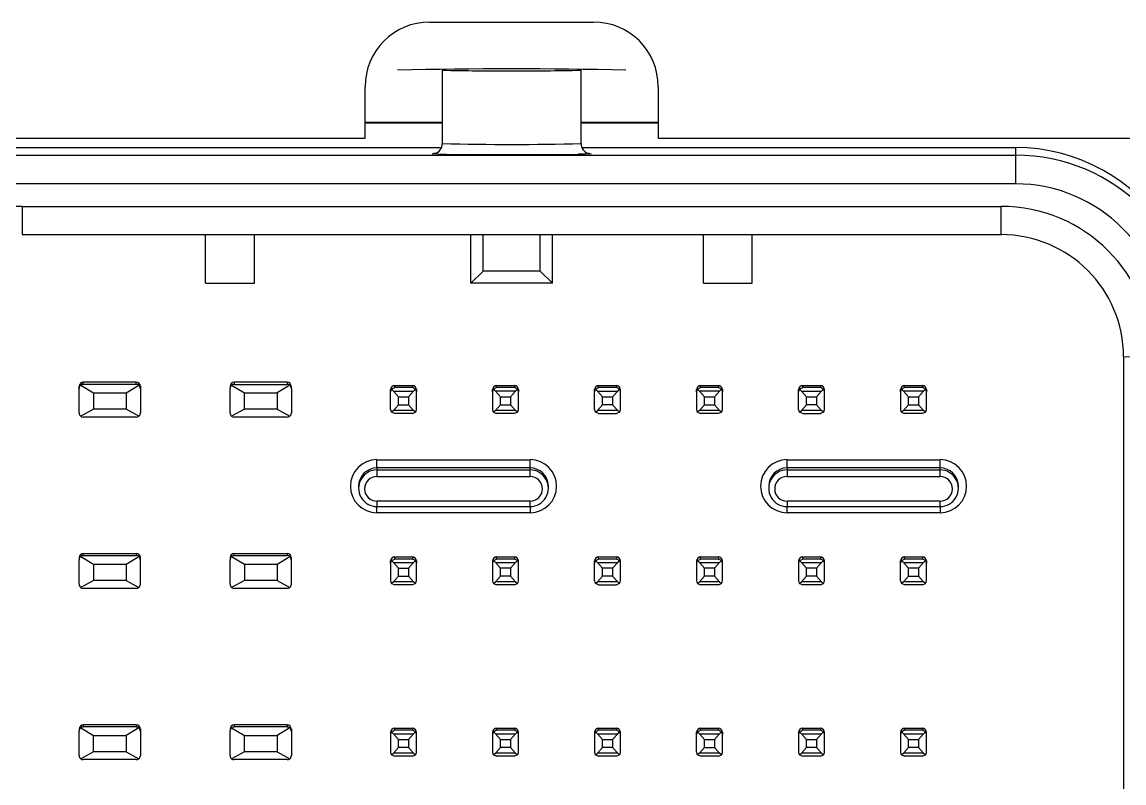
# Model space of a CAD drawing. Extents: x -3.1 to 16.8, y 0.7 to 10.7.
# Drawn here: x 10.704 to 11.767, y 9.112 to 9.847 of the extents above; entities that cross this region are included whole.
import ezdxf

# ---------------------------------------------------------------- set-up
doc = ezdxf.new("R2010")
doc.units = 0
doc.layers.get('0').update_dxf_attribs({"linetype": 'CONTINUOUS'})

msp = doc.modelspace()

# ---------------------------------------------------------------- linework, layer by layer
at = {"color": 7, "linetype": 'CONTINUOUS'}
for p, q in [((11.097, 9.8469), (11.255, 9.8469)), ((11.109, 9.8005), (11.109, 9.7296)), ((11.2429, 9.7296), (11.2429, 9.8005)), ((11.0345, 9.7347), (11.0345, 9.7844)), ((11.3175, 9.7844), (11.3175, 9.7347)), ((11.109, 9.75), (11.0345, 9.75)), ((11.0345, 9.7495), (11.109, 9.7495)), ((11.3175, 9.75), (11.2429, 9.75)), ((11.2429, 9.7495), (11.3175, 9.7495)), ((10.6897, 9.7347), (11.0345, 9.7347)), ((11.3175, 9.7347), (12.6683, 9.7347)), ((10.6897, 9.7259), (11.1082, 9.7259)), ((11.0992, 9.7197), (11.1041, 9.72)), ((11.1046, 9.7195), (11.0992, 9.7197)), ((11.2438, 9.7259), (11.6622, 9.7259)), ((11.2478, 9.72), (11.2527, 9.7197)), ((11.6622, 9.7259), (11.6622, 9.7184)), ((10.6897, 9.7184), (11.6622, 9.7184)), ((11.6622, 9.7184), (11.6622, 9.6906)), ((11.6622, 9.6906), (10.6897, 9.6906)), ((10.7035, 9.669), (11.6484, 9.669)), ((10.7035, 9.669), (10.7035, 9.6417)), ((11.6484, 9.6417), (11.6484, 9.669)), ((10.7035, 9.6417), (11.6484, 9.6417)), ((10.8807, 9.5947), (10.8807, 9.6417)), ((10.9279, 9.5947), (10.9279, 9.6417)), ((11.1366, 9.5948), (11.1366, 9.6417)), ((11.1484, 9.6065), (11.1484, 9.6417)), ((11.2035, 9.6065), (11.2035, 9.6417)), ((11.2153, 9.5948), (11.2153, 9.6417)), ((11.361, 9.5947), (11.361, 9.6417)), ((11.4082, 9.5947), (11.4082, 9.6417)), ((11.1484, 9.6065), (11.1366, 9.5948)), ((11.2035, 9.6065), (11.1484, 9.6065)), ((11.2153, 9.5948), (11.2035, 9.6065)), ((10.8807, 9.5947), (10.9279, 9.5947)), ((11.2153, 9.5948), (11.1366, 9.5948)), ((11.361, 9.5947), (11.4082, 9.5947)), ((11.7941, 9.5233), (11.7665, 9.5236)), ((11.7665, 9.5236), (11.7665, 8.933)), ((10.7601, 9.4963), (10.7724, 9.4891)), ((10.7626, 9.4972), (10.7626, 9.4992)), ((10.8138, 9.4992), (10.7626, 9.4992)), ((10.8138, 9.4972), (10.7626, 9.4972)), ((10.8039, 9.4891), (10.8162, 9.4963)), ((10.8138, 9.4972), (10.8138, 9.4992)), ((10.9058, 9.4963), (10.9181, 9.4891)), ((10.9082, 9.4992), (10.9082, 9.4972)), ((10.9594, 9.4992), (10.9082, 9.4992)), ((10.9082, 9.4972), (10.9594, 9.4972)), ((10.9619, 9.4963), (10.9496, 9.4891)), ((10.9594, 9.4992), (10.9594, 9.4972)), ((11.0631, 9.494), (11.0631, 9.496)), ((11.0631, 9.496), (11.0802, 9.496)), ((11.0802, 9.496), (11.0802, 9.494)), ((11.1615, 9.494), (11.1615, 9.496)), ((11.1615, 9.496), (11.1786, 9.496)), ((11.1786, 9.496), (11.1786, 9.494)), ((11.2599, 9.494), (11.2599, 9.496)), ((11.2599, 9.496), (11.277, 9.496)), ((11.277, 9.496), (11.277, 9.494)), ((11.3583, 9.494), (11.3583, 9.496)), ((11.3583, 9.496), (11.3755, 9.496)), ((11.3755, 9.496), (11.3755, 9.494)), ((11.4568, 9.494), (11.4568, 9.496)), ((11.4568, 9.496), (11.4739, 9.496)), ((11.4739, 9.496), (11.4739, 9.494)), ((11.5552, 9.494), (11.5552, 9.496)), ((11.5552, 9.496), (11.5723, 9.496)), ((11.5723, 9.496), (11.5723, 9.494)), ((10.7586, 9.4932), (10.7586, 9.4953)), ((10.7586, 9.4696), (10.7586, 9.4932)), ((10.7724, 9.4891), (10.8039, 9.4891)), ((10.7724, 9.4891), (10.7724, 9.4733)), ((10.8039, 9.4891), (10.8039, 9.4733)), ((10.8177, 9.4953), (10.8177, 9.4932)), ((10.8177, 9.4932), (10.8177, 9.4696)), ((10.9043, 9.4953), (10.9043, 9.4932)), ((10.9043, 9.4696), (10.9043, 9.4932)), ((10.9181, 9.4891), (10.9496, 9.4891)), ((10.9181, 9.4733), (10.9181, 9.4891)), ((10.9496, 9.4891), (10.9496, 9.4733)), ((10.9634, 9.4932), (10.9634, 9.4953)), ((10.9634, 9.4932), (10.9634, 9.4696)), ((11.0591, 9.49), (11.0591, 9.4921)), ((11.0591, 9.4728), (11.0591, 9.49)), ((11.0601, 9.4925), (11.0631, 9.494)), ((11.0619, 9.4907), (11.0601, 9.4925)), ((11.0667, 9.4851), (11.0619, 9.4907)), ((11.0619, 9.4907), (11.0814, 9.4907)), ((11.0802, 9.494), (11.0631, 9.494)), ((11.0667, 9.4773), (11.0667, 9.4851)), ((11.0667, 9.4851), (11.0766, 9.4851)), ((11.0814, 9.4907), (11.0766, 9.4851)), ((11.0766, 9.4851), (11.0766, 9.4773)), ((11.0832, 9.4925), (11.0802, 9.494)), ((11.0832, 9.4925), (11.0814, 9.4907)), ((11.0841, 9.4921), (11.0841, 9.49)), ((11.0841, 9.4728), (11.0841, 9.49)), ((11.1576, 9.49), (11.1576, 9.4921)), ((11.1576, 9.49), (11.1576, 9.4728)), ((11.1585, 9.4925), (11.1615, 9.494)), ((11.1603, 9.4907), (11.1585, 9.4925)), ((11.1651, 9.4851), (11.1603, 9.4907)), ((11.1798, 9.4907), (11.1603, 9.4907)), ((11.1786, 9.494), (11.1615, 9.494)), ((11.1651, 9.4773), (11.1651, 9.4851)), ((11.1651, 9.4851), (11.175, 9.4851)), ((11.1798, 9.4907), (11.175, 9.4851)), ((11.175, 9.4851), (11.175, 9.4773)), ((11.1816, 9.4925), (11.1786, 9.494)), ((11.1816, 9.4925), (11.1798, 9.4907)), ((11.1826, 9.4921), (11.1826, 9.49)), ((11.1826, 9.4728), (11.1826, 9.49)), ((11.256, 9.49), (11.256, 9.4921)), ((11.256, 9.4728), (11.256, 9.49)), ((11.2569, 9.4925), (11.2599, 9.494)), ((11.2587, 9.4907), (11.2569, 9.4925)), ((11.2636, 9.4851), (11.2587, 9.4907)), ((11.2587, 9.4907), (11.2783, 9.4907)), ((11.277, 9.494), (11.2599, 9.494)), ((11.2636, 9.4773), (11.2636, 9.4851)), ((11.2636, 9.4851), (11.2734, 9.4851)), ((11.2734, 9.4851), (11.2783, 9.4907)), ((11.2734, 9.4851), (11.2734, 9.4773)), ((11.2801, 9.4925), (11.277, 9.494)), ((11.2783, 9.4907), (11.2801, 9.4925)), ((11.281, 9.49), (11.281, 9.4921)), ((11.281, 9.4728), (11.281, 9.49)), ((11.3544, 9.49), (11.3544, 9.4921)), ((11.3544, 9.49), (11.3544, 9.4728)), ((11.3553, 9.4925), (11.3583, 9.494)), ((11.3571, 9.4907), (11.3553, 9.4925)), ((11.362, 9.4851), (11.3571, 9.4907)), ((11.3767, 9.4907), (11.3571, 9.4907)), ((11.3755, 9.494), (11.3583, 9.494)), ((11.362, 9.4773), (11.362, 9.4851)), ((11.362, 9.4851), (11.3718, 9.4851)), ((11.3767, 9.4907), (11.3718, 9.4851)), ((11.3718, 9.4851), (11.3718, 9.4773)), ((11.3785, 9.4925), (11.3755, 9.494)), ((11.3785, 9.4925), (11.3767, 9.4907)), ((11.3794, 9.4921), (11.3794, 9.49)), ((11.3794, 9.4728), (11.3794, 9.49)), ((11.4528, 9.49), (11.4528, 9.4921)), ((11.4528, 9.4728), (11.4528, 9.49)), ((11.4538, 9.4925), (11.4568, 9.494)), ((11.4556, 9.4907), (11.4538, 9.4925)), ((11.4604, 9.4851), (11.4556, 9.4907)), ((11.4556, 9.4907), (11.4751, 9.4907)), ((11.4739, 9.494), (11.4568, 9.494)), ((11.4604, 9.4773), (11.4604, 9.4851)), ((11.4604, 9.4851), (11.4703, 9.4851)), ((11.4703, 9.4851), (11.4751, 9.4907)), ((11.4703, 9.4851), (11.4703, 9.4773)), ((11.4769, 9.4925), (11.4739, 9.494)), ((11.4751, 9.4907), (11.4769, 9.4925)), ((11.4778, 9.49), (11.4778, 9.4921)), ((11.4778, 9.4728), (11.4778, 9.49)), ((11.5513, 9.49), (11.5513, 9.4921)), ((11.5513, 9.49), (11.5513, 9.4728)), ((11.5522, 9.4925), (11.5552, 9.494)), ((11.554, 9.4907), (11.5522, 9.4925)), ((11.5588, 9.4851), (11.554, 9.4907)), ((11.5735, 9.4907), (11.554, 9.4907)), ((11.5723, 9.494), (11.5552, 9.494)), ((11.5588, 9.4773), (11.5588, 9.4851)), ((11.5588, 9.4851), (11.5687, 9.4851)), ((11.5735, 9.4907), (11.5687, 9.4851)), ((11.5687, 9.4851), (11.5687, 9.4773)), ((11.5753, 9.4925), (11.5723, 9.494)), ((11.5753, 9.4925), (11.5735, 9.4907)), ((11.5763, 9.4921), (11.5763, 9.49)), ((11.5763, 9.4728), (11.5763, 9.49)), ((11.0619, 9.4719), (11.0667, 9.4773)), ((11.0667, 9.4773), (11.0766, 9.4773)), ((11.0766, 9.4773), (11.0814, 9.4719)), ((11.1603, 9.4719), (11.1651, 9.4773)), ((11.1651, 9.4773), (11.175, 9.4773)), ((11.175, 9.4773), (11.1798, 9.4719)), ((11.2587, 9.4719), (11.2636, 9.4773)), ((11.2734, 9.4773), (11.2636, 9.4773)), ((11.2734, 9.4773), (11.2783, 9.4719)), ((11.3571, 9.4719), (11.362, 9.4773)), ((11.362, 9.4773), (11.3718, 9.4773)), ((11.3718, 9.4773), (11.3767, 9.4719)), ((11.4556, 9.4719), (11.4604, 9.4773)), ((11.4703, 9.4773), (11.4604, 9.4773)), ((11.4703, 9.4773), (11.4751, 9.4719)), ((11.554, 9.4719), (11.5588, 9.4773)), ((11.5588, 9.4773), (11.5687, 9.4773)), ((11.5687, 9.4773), (11.5735, 9.4719)), ((10.7724, 9.4733), (10.7601, 9.4665)), ((10.7626, 9.4657), (10.8138, 9.4657)), ((10.8039, 9.4733), (10.7724, 9.4733)), ((10.8162, 9.4665), (10.8039, 9.4733)), ((10.9181, 9.4733), (10.9058, 9.4665)), ((10.9082, 9.4657), (10.9594, 9.4657)), ((10.9496, 9.4733), (10.9181, 9.4733)), ((10.9496, 9.4733), (10.9619, 9.4665)), ((11.0619, 9.4719), (11.0601, 9.4703)), ((11.0631, 9.469), (11.0601, 9.4703)), ((11.0814, 9.4719), (11.0619, 9.4719)), ((11.0802, 9.469), (11.0631, 9.469)), ((11.0802, 9.469), (11.0832, 9.4703)), ((11.0832, 9.4703), (11.0814, 9.4719)), ((11.1603, 9.4719), (11.1585, 9.4703)), ((11.1585, 9.4703), (11.1615, 9.469)), ((11.1798, 9.4719), (11.1603, 9.4719)), ((11.1786, 9.469), (11.1615, 9.469)), ((11.1816, 9.4703), (11.1786, 9.469)), ((11.1816, 9.4703), (11.1798, 9.4719)), ((11.2569, 9.4703), (11.2587, 9.4719)), ((11.2599, 9.469), (11.2569, 9.4703)), ((11.2783, 9.4719), (11.2587, 9.4719)), ((11.2599, 9.469), (11.277, 9.469)), ((11.2801, 9.4703), (11.277, 9.469)), ((11.2801, 9.4703), (11.2783, 9.4719)), ((11.3571, 9.4719), (11.3553, 9.4703)), ((11.3553, 9.4703), (11.3583, 9.469)), ((11.3767, 9.4719), (11.3571, 9.4719)), ((11.3755, 9.469), (11.3583, 9.469)), ((11.3785, 9.4703), (11.3755, 9.469)), ((11.3785, 9.4703), (11.3767, 9.4719)), ((11.4538, 9.4703), (11.4556, 9.4719)), ((11.4568, 9.469), (11.4538, 9.4703)), ((11.4751, 9.4719), (11.4556, 9.4719)), ((11.4568, 9.469), (11.4739, 9.469)), ((11.4769, 9.4703), (11.4739, 9.469)), ((11.4769, 9.4703), (11.4751, 9.4719)), ((11.554, 9.4719), (11.5522, 9.4703)), ((11.5522, 9.4703), (11.5552, 9.469)), ((11.5735, 9.4719), (11.554, 9.4719)), ((11.5723, 9.469), (11.5552, 9.469)), ((11.5753, 9.4703), (11.5723, 9.469)), ((11.5753, 9.4703), (11.5735, 9.4719)), ((11.046, 9.4165), (11.046, 9.4244)), ((11.046, 9.4244), (11.1937, 9.4244)), ((11.1937, 9.4165), (11.1937, 9.4244)), ((11.4417, 9.4165), (11.4417, 9.4244)), ((11.4417, 9.4244), (11.5894, 9.4244)), ((11.5894, 9.4165), (11.5894, 9.4244)), ((11.046, 9.4165), (11.046, 9.4146)), ((11.1937, 9.4165), (11.046, 9.4165)), ((11.046, 9.4146), (11.046, 9.4081)), ((11.046, 9.4146), (11.1937, 9.4146)), ((11.1937, 9.4146), (11.1937, 9.4165)), ((11.1937, 9.4081), (11.1937, 9.4146)), ((11.4417, 9.4165), (11.4417, 9.4146)), ((11.5894, 9.4165), (11.4417, 9.4165)), ((11.4417, 9.4146), (11.4417, 9.4081)), ((11.4417, 9.4146), (11.5894, 9.4146)), ((11.5894, 9.4146), (11.5894, 9.4165)), ((11.5894, 9.4081), (11.5894, 9.4146)), ((11.046, 9.4081), (11.1937, 9.4081)), ((11.4417, 9.4081), (11.5894, 9.4081)), ((11.0283, 9.3988), (11.0283, 9.3969)), ((11.2114, 9.3988), (11.2114, 9.3994)), ((11.2114, 9.3969), (11.2114, 9.3988)), ((11.424, 9.3988), (11.424, 9.3969)), ((11.6071, 9.3988), (11.6071, 9.3994)), ((11.6071, 9.3969), (11.6071, 9.3988)), ((11.046, 9.3844), (11.046, 9.3791)), ((11.1937, 9.3844), (11.046, 9.3844)), ((11.1937, 9.3791), (11.046, 9.3791)), ((11.046, 9.3733), (11.046, 9.3791)), ((11.1937, 9.3791), (11.1937, 9.3844)), ((11.1937, 9.3791), (11.1937, 9.3733)), ((11.4417, 9.3844), (11.4417, 9.3791)), ((11.5894, 9.3844), (11.4417, 9.3844)), ((11.5894, 9.3791), (11.4417, 9.3791)), ((11.4417, 9.3733), (11.4417, 9.3791)), ((11.5894, 9.3791), (11.5894, 9.3844)), ((11.5894, 9.3791), (11.5894, 9.3733)), ((11.1937, 9.3733), (11.046, 9.3733)), ((11.5894, 9.3733), (11.4417, 9.3733)), ((10.7586, 9.33), (10.7586, 9.3279)), ((10.7586, 9.3043), (10.7586, 9.3279)), ((10.7601, 9.331), (10.7724, 9.3237)), ((10.7626, 9.3318), (10.7626, 9.3339)), ((10.7626, 9.3339), (10.8138, 9.3339)), ((10.8138, 9.3318), (10.7626, 9.3318)), ((10.8039, 9.3237), (10.8162, 9.331)), ((10.8138, 9.3339), (10.8138, 9.3318)), ((10.8177, 9.3279), (10.8177, 9.33)), ((10.8177, 9.3043), (10.8177, 9.3279)), ((10.9043, 9.33), (10.9043, 9.3279)), ((10.9043, 9.3043), (10.9043, 9.3279)), ((10.9058, 9.331), (10.9181, 9.3237)), ((10.9082, 9.3318), (10.9082, 9.3339)), ((10.9082, 9.3339), (10.9594, 9.3339)), ((10.9594, 9.3318), (10.9082, 9.3318)), ((10.9496, 9.3237), (10.9619, 9.331)), ((10.9594, 9.3339), (10.9594, 9.3318)), ((10.9634, 9.3279), (10.9634, 9.33)), ((10.9634, 9.3043), (10.9634, 9.3279)), ((11.0591, 9.3246), (11.0591, 9.3267)), ((11.0601, 9.3271), (11.0631, 9.3286)), ((11.0619, 9.3254), (11.0601, 9.3271)), ((11.0667, 9.3197), (11.0619, 9.3254)), ((11.0619, 9.3254), (11.0814, 9.3254)), ((11.0631, 9.3286), (11.0631, 9.3306)), ((11.0631, 9.3306), (11.0802, 9.3306)), ((11.0802, 9.3286), (11.0631, 9.3286)), ((11.0814, 9.3254), (11.0766, 9.3197)), ((11.0802, 9.3306), (11.0802, 9.3286)), ((11.0832, 9.3271), (11.0802, 9.3286)), ((11.0832, 9.3271), (11.0814, 9.3254)), ((11.0841, 9.3267), (11.0841, 9.3246)), ((11.1576, 9.3267), (11.1576, 9.3246)), ((11.1585, 9.3271), (11.1615, 9.3286)), ((11.1585, 9.3271), (11.1603, 9.3254)), ((11.1651, 9.3197), (11.1603, 9.3254)), ((11.1603, 9.3254), (11.1798, 9.3254)), ((11.1615, 9.3286), (11.1615, 9.3306)), ((11.1615, 9.3306), (11.1786, 9.3306)), ((11.1786, 9.3286), (11.1615, 9.3286)), ((11.1798, 9.3254), (11.175, 9.3197)), ((11.1786, 9.3306), (11.1786, 9.3286)), ((11.1816, 9.3271), (11.1786, 9.3286)), ((11.1798, 9.3254), (11.1816, 9.3271)), ((11.1826, 9.3246), (11.1826, 9.3267)), ((11.256, 9.3246), (11.256, 9.3267)), ((11.2569, 9.3271), (11.2599, 9.3286)), ((11.2587, 9.3254), (11.2569, 9.3271)), ((11.2636, 9.3197), (11.2587, 9.3254)), ((11.2587, 9.3254), (11.2783, 9.3254)), ((11.2599, 9.3286), (11.2599, 9.3306)), ((11.2599, 9.3306), (11.277, 9.3306)), ((11.277, 9.3286), (11.2599, 9.3286)), ((11.2783, 9.3254), (11.2734, 9.3197)), ((11.277, 9.3306), (11.277, 9.3286)), ((11.2801, 9.3271), (11.277, 9.3286)), ((11.2783, 9.3254), (11.2801, 9.3271)), ((11.281, 9.3246), (11.281, 9.3267)), ((11.3544, 9.3267), (11.3544, 9.3246)), ((11.3553, 9.3271), (11.3583, 9.3286)), ((11.3553, 9.3271), (11.3571, 9.3254)), ((11.362, 9.3197), (11.3571, 9.3254)), ((11.3571, 9.3254), (11.3767, 9.3254)), ((11.3583, 9.3286), (11.3583, 9.3306)), ((11.3583, 9.3306), (11.3755, 9.3306)), ((11.3755, 9.3286), (11.3583, 9.3286)), ((11.3767, 9.3254), (11.3718, 9.3197)), ((11.3755, 9.3306), (11.3755, 9.3286)), ((11.3785, 9.3271), (11.3755, 9.3286)), ((11.3767, 9.3254), (11.3785, 9.3271)), ((11.3794, 9.3246), (11.3794, 9.3267)), ((11.4528, 9.3267), (11.4528, 9.3246)), ((11.4538, 9.3271), (11.4568, 9.3286)), ((11.4538, 9.3271), (11.4556, 9.3254)), ((11.4604, 9.3197), (11.4556, 9.3254)), ((11.4556, 9.3254), (11.4751, 9.3254)), ((11.4568, 9.3286), (11.4568, 9.3306)), ((11.4568, 9.3306), (11.4739, 9.3306)), ((11.4739, 9.3286), (11.4568, 9.3286)), ((11.4751, 9.3254), (11.4703, 9.3197)), ((11.4739, 9.3306), (11.4739, 9.3286)), ((11.4769, 9.3271), (11.4739, 9.3286)), ((11.4751, 9.3254), (11.4769, 9.3271)), ((11.4778, 9.3246), (11.4778, 9.3267)), ((11.5513, 9.3246), (11.5513, 9.3267)), ((11.5522, 9.3271), (11.5552, 9.3286)), ((11.554, 9.3254), (11.5522, 9.3271)), ((11.5588, 9.3197), (11.554, 9.3254)), ((11.554, 9.3254), (11.5735, 9.3254)), ((11.5552, 9.3286), (11.5552, 9.3306)), ((11.5552, 9.3306), (11.5723, 9.3306)), ((11.5723, 9.3286), (11.5552, 9.3286)), ((11.5735, 9.3254), (11.5687, 9.3197)), ((11.5723, 9.3306), (11.5723, 9.3286)), ((11.5753, 9.3271), (11.5723, 9.3286)), ((11.5753, 9.3271), (11.5735, 9.3254)), ((11.5763, 9.3267), (11.5763, 9.3246)), ((10.7724, 9.3237), (10.8039, 9.3237)), ((10.7724, 9.3237), (10.7724, 9.308)), ((10.8039, 9.3237), (10.8039, 9.308)), ((10.9181, 9.3237), (10.9496, 9.3237)), ((10.9181, 9.3237), (10.9181, 9.308)), ((10.9496, 9.3237), (10.9496, 9.308)), ((11.0591, 9.3246), (11.0591, 9.3075)), ((11.0667, 9.3119), (11.0667, 9.3197)), ((11.0667, 9.3197), (11.0766, 9.3197)), ((11.0766, 9.3197), (11.0766, 9.3119)), ((11.0841, 9.3075), (11.0841, 9.3246)), ((11.1576, 9.3246), (11.1576, 9.3075)), ((11.1651, 9.3119), (11.1651, 9.3197)), ((11.175, 9.3197), (11.1651, 9.3197)), ((11.175, 9.3197), (11.175, 9.3119)), ((11.1826, 9.3075), (11.1826, 9.3246)), ((11.256, 9.3075), (11.256, 9.3246)), ((11.2636, 9.3119), (11.2636, 9.3197)), ((11.2734, 9.3197), (11.2636, 9.3197)), ((11.2734, 9.3197), (11.2734, 9.3119)), ((11.281, 9.3075), (11.281, 9.3246)), ((11.3544, 9.3246), (11.3544, 9.3075)), ((11.362, 9.3119), (11.362, 9.3197)), ((11.3718, 9.3197), (11.362, 9.3197)), ((11.3718, 9.3197), (11.3718, 9.3119)), ((11.3794, 9.3075), (11.3794, 9.3246)), ((11.4528, 9.3246), (11.4528, 9.3075)), ((11.4604, 9.3119), (11.4604, 9.3197)), ((11.4703, 9.3197), (11.4604, 9.3197)), ((11.4703, 9.3197), (11.4703, 9.3119)), ((11.4778, 9.3075), (11.4778, 9.3246)), ((11.5513, 9.3075), (11.5513, 9.3246)), ((11.5588, 9.3119), (11.5588, 9.3197)), ((11.5687, 9.3197), (11.5588, 9.3197)), ((11.5687, 9.3197), (11.5687, 9.3119)), ((11.5763, 9.3075), (11.5763, 9.3246)), ((10.7724, 9.308), (10.7601, 9.3012)), ((10.8039, 9.308), (10.7724, 9.308)), ((10.8039, 9.308), (10.8162, 9.3012)), ((10.9181, 9.308), (10.9058, 9.3012)), ((10.9496, 9.308), (10.9181, 9.308)), ((10.9496, 9.308), (10.9619, 9.3012)), ((11.0619, 9.3066), (11.0601, 9.3049)), ((11.0601, 9.3049), (11.0631, 9.3036)), ((11.0619, 9.3066), (11.0667, 9.3119)), ((11.0814, 9.3066), (11.0619, 9.3066)), ((11.0667, 9.3119), (11.0766, 9.3119)), ((11.0766, 9.3119), (11.0814, 9.3066)), ((11.0832, 9.3049), (11.0802, 9.3036)), ((11.0832, 9.3049), (11.0814, 9.3066)), ((11.1585, 9.3049), (11.1603, 9.3066)), ((11.1585, 9.3049), (11.1615, 9.3036)), ((11.1603, 9.3066), (11.1651, 9.3119)), ((11.1798, 9.3066), (11.1603, 9.3066)), ((11.175, 9.3119), (11.1651, 9.3119)), ((11.175, 9.3119), (11.1798, 9.3066)), ((11.1786, 9.3036), (11.1816, 9.3049)), ((11.1798, 9.3066), (11.1816, 9.3049)), ((11.2569, 9.3049), (11.2587, 9.3066)), ((11.2599, 9.3036), (11.2569, 9.3049)), ((11.2587, 9.3066), (11.2636, 9.3119)), ((11.2783, 9.3066), (11.2587, 9.3066)), ((11.2734, 9.3119), (11.2636, 9.3119)), ((11.2734, 9.3119), (11.2783, 9.3066)), ((11.2801, 9.3049), (11.277, 9.3036)), ((11.2801, 9.3049), (11.2783, 9.3066)), ((11.3553, 9.3049), (11.3571, 9.3066)), ((11.3553, 9.3049), (11.3583, 9.3036)), ((11.3571, 9.3066), (11.362, 9.3119)), ((11.3767, 9.3066), (11.3571, 9.3066)), ((11.3718, 9.3119), (11.362, 9.3119)), ((11.3718, 9.3119), (11.3767, 9.3066)), ((11.3755, 9.3036), (11.3785, 9.3049)), ((11.3767, 9.3066), (11.3785, 9.3049)), ((11.4538, 9.3049), (11.4556, 9.3066)), ((11.4538, 9.3049), (11.4568, 9.3036)), ((11.4556, 9.3066), (11.4604, 9.3119)), ((11.4751, 9.3066), (11.4556, 9.3066)), ((11.4703, 9.3119), (11.4604, 9.3119)), ((11.4703, 9.3119), (11.4751, 9.3066)), ((11.4739, 9.3036), (11.4769, 9.3049)), ((11.4751, 9.3066), (11.4769, 9.3049)), ((11.554, 9.3066), (11.5522, 9.3049)), ((11.5552, 9.3036), (11.5522, 9.3049)), ((11.554, 9.3066), (11.5588, 9.3119)), ((11.5735, 9.3066), (11.554, 9.3066)), ((11.5588, 9.3119), (11.5687, 9.3119)), ((11.5687, 9.3119), (11.5735, 9.3066)), ((11.5723, 9.3036), (11.5753, 9.3049)), ((11.5753, 9.3049), (11.5735, 9.3066)), ((10.8138, 9.3003), (10.7626, 9.3003)), ((10.9594, 9.3003), (10.9082, 9.3003)), ((11.0802, 9.3036), (11.0631, 9.3036)), ((11.1786, 9.3036), (11.1615, 9.3036)), ((11.2599, 9.3036), (11.277, 9.3036)), ((11.3755, 9.3036), (11.3583, 9.3036)), ((11.4739, 9.3036), (11.4568, 9.3036)), ((11.5723, 9.3036), (11.5552, 9.3036)), ((10.7626, 9.1685), (10.7626, 9.1665)), ((10.8138, 9.1685), (10.7626, 9.1685)), ((10.8138, 9.1665), (10.7626, 9.1665)), ((10.8138, 9.1685), (10.8138, 9.1665)), ((10.9082, 9.1685), (10.9082, 9.1665)), ((10.9594, 9.1685), (10.9082, 9.1685)), ((10.9594, 9.1665), (10.9082, 9.1665)), ((10.9594, 9.1685), (10.9594, 9.1665)), ((10.7586, 9.1646), (10.7586, 9.1626)), ((10.7586, 9.1389), (10.7586, 9.1626)), ((10.7601, 9.1656), (10.7724, 9.1584)), ((10.7724, 9.1584), (10.8039, 9.1584)), ((10.7724, 9.1426), (10.7724, 9.1584)), ((10.8162, 9.1656), (10.8039, 9.1584)), ((10.8039, 9.1584), (10.8039, 9.1426)), ((10.8177, 9.1646), (10.8177, 9.1626)), ((10.8177, 9.1626), (10.8177, 9.1389)), ((10.9043, 9.1646), (10.9043, 9.1626)), ((10.9043, 9.1389), (10.9043, 9.1626)), ((10.9058, 9.1656), (10.9181, 9.1584)), ((10.9181, 9.1584), (10.9496, 9.1584)), ((10.9181, 9.1426), (10.9181, 9.1584)), ((10.9619, 9.1656), (10.9496, 9.1584)), ((10.9496, 9.1584), (10.9496, 9.1426)), ((10.9634, 9.1646), (10.9634, 9.1626)), ((10.9634, 9.1626), (10.9634, 9.1389)), ((11.0591, 9.1614), (11.0591, 9.1593)), ((11.0591, 9.1593), (11.0591, 9.1421)), ((11.0601, 9.1618), (11.0631, 9.1633)), ((11.0601, 9.1618), (11.0619, 9.16)), ((11.0667, 9.1544), (11.0619, 9.16)), ((11.0619, 9.16), (11.0814, 9.16)), ((11.0631, 9.1633), (11.0631, 9.1653)), ((11.0631, 9.1653), (11.0802, 9.1653)), ((11.0802, 9.1633), (11.0631, 9.1633)), ((11.0814, 9.16), (11.0766, 9.1544)), ((11.0802, 9.1653), (11.0802, 9.1633)), ((11.0832, 9.1618), (11.0802, 9.1633)), ((11.0814, 9.16), (11.0832, 9.1618)), ((11.0841, 9.1593), (11.0841, 9.1614)), ((11.0841, 9.1421), (11.0841, 9.1593)), ((11.1576, 9.1614), (11.1576, 9.1593)), ((11.1576, 9.1593), (11.1576, 9.1421)), ((11.1585, 9.1618), (11.1615, 9.1633)), ((11.1585, 9.1618), (11.1603, 9.16)), ((11.1651, 9.1544), (11.1603, 9.16)), ((11.1603, 9.16), (11.1798, 9.16)), ((11.1615, 9.1633), (11.1615, 9.1653)), ((11.1615, 9.1653), (11.1786, 9.1653)), ((11.1786, 9.1633), (11.1615, 9.1633)), ((11.1798, 9.16), (11.175, 9.1544)), ((11.1786, 9.1653), (11.1786, 9.1633)), ((11.1816, 9.1618), (11.1786, 9.1633)), ((11.1798, 9.16), (11.1816, 9.1618)), ((11.1826, 9.1593), (11.1826, 9.1614)), ((11.1826, 9.1421), (11.1826, 9.1593)), ((11.256, 9.1614), (11.256, 9.1593)), ((11.256, 9.1593), (11.256, 9.1421)), ((11.2569, 9.1618), (11.2599, 9.1633)), ((11.2569, 9.1618), (11.2587, 9.16)), ((11.2636, 9.1544), (11.2587, 9.16)), ((11.2587, 9.16), (11.2783, 9.16)), ((11.2599, 9.1633), (11.2599, 9.1653)), ((11.2599, 9.1653), (11.277, 9.1653)), ((11.277, 9.1633), (11.2599, 9.1633)), ((11.2783, 9.16), (11.2734, 9.1544)), ((11.277, 9.1653), (11.277, 9.1633)), ((11.2801, 9.1618), (11.277, 9.1633)), ((11.2783, 9.16), (11.2801, 9.1618)), ((11.281, 9.1593), (11.281, 9.1614)), ((11.281, 9.1421), (11.281, 9.1593)), ((11.3544, 9.1593), (11.3544, 9.1614)), ((11.3544, 9.1421), (11.3544, 9.1593)), ((11.3553, 9.1618), (11.3583, 9.1633)), ((11.3571, 9.16), (11.3553, 9.1618)), ((11.362, 9.1544), (11.3571, 9.16)), ((11.3571, 9.16), (11.3767, 9.16)), ((11.3583, 9.1633), (11.3583, 9.1653)), ((11.3583, 9.1653), (11.3755, 9.1653)), ((11.3755, 9.1633), (11.3583, 9.1633)), ((11.3767, 9.16), (11.3718, 9.1544)), ((11.3755, 9.1653), (11.3755, 9.1633)), ((11.3785, 9.1618), (11.3755, 9.1633)), ((11.3785, 9.1618), (11.3767, 9.16)), ((11.3794, 9.1614), (11.3794, 9.1593)), ((11.3794, 9.1421), (11.3794, 9.1593)), ((11.4528, 9.1614), (11.4528, 9.1593)), ((11.4528, 9.1593), (11.4528, 9.1421)), ((11.4538, 9.1618), (11.4568, 9.1633)), ((11.4538, 9.1618), (11.4556, 9.16)), ((11.4604, 9.1544), (11.4556, 9.16)), ((11.4556, 9.16), (11.4751, 9.16)), ((11.4568, 9.1633), (11.4568, 9.1653)), ((11.4568, 9.1653), (11.4739, 9.1653)), ((11.4739, 9.1633), (11.4568, 9.1633)), ((11.4751, 9.16), (11.4703, 9.1544)), ((11.4739, 9.1653), (11.4739, 9.1633)), ((11.4769, 9.1618), (11.4739, 9.1633)), ((11.4751, 9.16), (11.4769, 9.1618)), ((11.4778, 9.1593), (11.4778, 9.1614)), ((11.4778, 9.1421), (11.4778, 9.1593)), ((11.5513, 9.1614), (11.5513, 9.1593)), ((11.5513, 9.1593), (11.5513, 9.1421)), ((11.5522, 9.1618), (11.5552, 9.1633)), ((11.5522, 9.1618), (11.554, 9.16)), ((11.5588, 9.1544), (11.554, 9.16)), ((11.554, 9.16), (11.5735, 9.16)), ((11.5552, 9.1633), (11.5552, 9.1653)), ((11.5552, 9.1653), (11.5723, 9.1653)), ((11.5723, 9.1633), (11.5552, 9.1633)), ((11.5735, 9.16), (11.5687, 9.1544)), ((11.5723, 9.1653), (11.5723, 9.1633)), ((11.5753, 9.1618), (11.5723, 9.1633)), ((11.5735, 9.16), (11.5753, 9.1618)), ((11.5763, 9.1593), (11.5763, 9.1614)), ((11.5763, 9.1421), (11.5763, 9.1593)), ((11.0619, 9.1412), (11.0667, 9.1466)), ((11.0667, 9.1466), (11.0667, 9.1544)), ((11.0667, 9.1544), (11.0766, 9.1544)), ((11.0766, 9.1466), (11.0667, 9.1466)), ((11.0766, 9.1544), (11.0766, 9.1466)), ((11.0766, 9.1466), (11.0814, 9.1412)), ((11.1603, 9.1412), (11.1651, 9.1466)), ((11.1651, 9.1466), (11.1651, 9.1544)), ((11.1651, 9.1544), (11.175, 9.1544)), ((11.175, 9.1466), (11.1651, 9.1466)), ((11.175, 9.1544), (11.175, 9.1466)), ((11.175, 9.1466), (11.1798, 9.1412)), ((11.2587, 9.1412), (11.2636, 9.1466)), ((11.2636, 9.1466), (11.2636, 9.1544)), ((11.2636, 9.1544), (11.2734, 9.1544)), ((11.2734, 9.1466), (11.2636, 9.1466)), ((11.2734, 9.1544), (11.2734, 9.1466)), ((11.2734, 9.1466), (11.2783, 9.1412)), ((11.3571, 9.1412), (11.362, 9.1466)), ((11.362, 9.1466), (11.362, 9.1544)), ((11.362, 9.1544), (11.3718, 9.1544)), ((11.362, 9.1466), (11.3718, 9.1466)), ((11.3718, 9.1544), (11.3718, 9.1466)), ((11.3718, 9.1466), (11.3767, 9.1412)), ((11.4556, 9.1412), (11.4604, 9.1466)), ((11.4604, 9.1466), (11.4604, 9.1544)), ((11.4604, 9.1544), (11.4703, 9.1544)), ((11.4703, 9.1466), (11.4604, 9.1466)), ((11.4703, 9.1544), (11.4703, 9.1466)), ((11.4703, 9.1466), (11.4751, 9.1412)), ((11.554, 9.1412), (11.5588, 9.1466)), ((11.5588, 9.1466), (11.5588, 9.1544)), ((11.5588, 9.1544), (11.5687, 9.1544)), ((11.5687, 9.1466), (11.5588, 9.1466)), ((11.5687, 9.1544), (11.5687, 9.1466)), ((11.5687, 9.1466), (11.5735, 9.1412)), ((10.7724, 9.1426), (10.7601, 9.1358)), ((10.8138, 9.135), (10.7626, 9.135)), ((10.8039, 9.1426), (10.7724, 9.1426)), ((10.8039, 9.1426), (10.8162, 9.1358)), ((10.9181, 9.1426), (10.9058, 9.1358)), ((10.9594, 9.135), (10.9082, 9.135)), ((10.9496, 9.1426), (10.9181, 9.1426)), ((10.9496, 9.1426), (10.9619, 9.1358)), ((11.0601, 9.1396), (11.0619, 9.1412)), ((11.0601, 9.1396), (11.0631, 9.1383)), ((11.0814, 9.1412), (11.0619, 9.1412)), ((11.0802, 9.1383), (11.0631, 9.1383)), ((11.0802, 9.1383), (11.0832, 9.1396)), ((11.0814, 9.1412), (11.0832, 9.1396)), ((11.1585, 9.1396), (11.1603, 9.1412)), ((11.1585, 9.1396), (11.1615, 9.1383)), ((11.1798, 9.1412), (11.1603, 9.1412)), ((11.1786, 9.1383), (11.1615, 9.1383)), ((11.1816, 9.1396), (11.1786, 9.1383)), ((11.1798, 9.1412), (11.1816, 9.1396)), ((11.2569, 9.1396), (11.2587, 9.1412)), ((11.2569, 9.1396), (11.2599, 9.1383)), ((11.2783, 9.1412), (11.2587, 9.1412)), ((11.277, 9.1383), (11.2599, 9.1383)), ((11.2801, 9.1396), (11.277, 9.1383)), ((11.2783, 9.1412), (11.2801, 9.1396)), ((11.3571, 9.1412), (11.3553, 9.1396)), ((11.3583, 9.1383), (11.3553, 9.1396)), ((11.3767, 9.1412), (11.3571, 9.1412)), ((11.3755, 9.1383), (11.3583, 9.1383)), ((11.3755, 9.1383), (11.3785, 9.1396)), ((11.3785, 9.1396), (11.3767, 9.1412)), ((11.4538, 9.1396), (11.4556, 9.1412)), ((11.4538, 9.1396), (11.4568, 9.1383)), ((11.4751, 9.1412), (11.4556, 9.1412)), ((11.4739, 9.1383), (11.4568, 9.1383)), ((11.4739, 9.1383), (11.4769, 9.1396)), ((11.4751, 9.1412), (11.4769, 9.1396)), ((11.5522, 9.1396), (11.554, 9.1412)), ((11.5522, 9.1396), (11.5552, 9.1383)), ((11.5735, 9.1412), (11.554, 9.1412)), ((11.5723, 9.1383), (11.5552, 9.1383)), ((11.5723, 9.1383), (11.5753, 9.1396)), ((11.5735, 9.1412), (11.5753, 9.1396))]:
    msp.add_line(p, q, dxfattribs=at)
for points in [[(11.1018, 9.7201), (11.1013, 9.72), (11.1007, 9.7199), (11.1009, 9.7199), (11.103, 9.7199), (11.1041, 9.72)], [(11.2527, 9.7197), (11.2473, 9.7195), (11.2403, 9.7194)], [(11.2478, 9.72), (11.2488, 9.7199), (11.2509, 9.7199), (11.2515, 9.7198), (11.2509, 9.7199), (11.2502, 9.7201), (11.2498, 9.7202)]]:
    msp.add_lwpolyline(points, dxfattribs=at)
for centre, radius, start, end in [((11.097, 9.7844), 0.0625, 90, 180), ((11.255, 9.7844), 0.0625, 0, 90), ((11.176, 4.718), 5.0837, 88.7575, 91.2425), ((11.1592, 11.7177), 1.9179, 268.5002, 270.4998), ((11.1927, 11.7177), 1.9179, 269.5002, 271.4998), ((11.0999, 9.7289), 0.00904, 281.874, 3.557), ((11.176, 12.6328), 2.904, 268.6795, 271.3208), ((11.2524, 9.7292), 0.00935, 178.0277, 254.1493), ((11.1771, 14.9786), 5.2597, 269.2101, 270.6883), ((11.6622, 9.5526), 0.1732, 32.2838, 90.0004), ((11.6622, 9.5452), 0.1732, 0.0011, 90.0011), ((11.6622, 9.545), 0.1457, 0.0011, 90.0011), ((10.7035, 9.5233), 0.1457, 89.9989, 179.9989), ((11.6484, 9.5233), 0.1457, 0.0011, 90.0011), ((11.6484, 9.5236), 0.1181, 0.0011, 90.0011), ((10.7626, 9.4953), 0.00394, 89.9989, 179.9989), ((10.7625, 9.4933), 0.00386, 127.8826, 180.1441), ((10.7626, 9.4933), 0.00384, 89.9724, 129.5195), ((10.8138, 9.4953), 0.00394, 0.0011, 90.0011), ((10.8138, 9.4933), 0.00385, 50.5115, 89.9965), ((10.8138, 9.4933), 0.00387, 359.8732, 52.1002), ((10.9082, 9.4953), 0.00394, 89.9989, 179.9989), ((10.9082, 9.4933), 0.00386, 127.8826, 180.1441), ((10.9081, 9.4939), 0.0033, 86.5706, 132.9213), ((10.9594, 9.4953), 0.00394, 0.0011, 90.0011), ((10.9594, 9.4933), 0.00385, 50.5115, 89.9965), ((10.9595, 9.4933), 0.00387, 359.8732, 52.1002), ((11.0631, 9.4921), 0.00394, 89.9989, 179.9989), ((11.0802, 9.4921), 0.00394, 0.0011, 90.0011), ((11.1615, 9.4921), 0.00394, 89.9989, 179.9989), ((11.1786, 9.4921), 0.00394, 0.0011, 90.0011), ((11.2599, 9.4921), 0.00394, 89.9989, 179.9989), ((11.277, 9.4921), 0.00394, 0.0011, 90.0011), ((11.3583, 9.4921), 0.00394, 89.9989, 179.9989), ((11.3755, 9.4921), 0.00394, 0.0011, 90.0011), ((11.4568, 9.4921), 0.00394, 89.9989, 179.9989), ((11.4739, 9.4921), 0.00394, 0.0011, 90.0011), ((11.5552, 9.4921), 0.00394, 89.9989, 179.9989), ((11.5723, 9.4921), 0.00394, 0.0011, 90.0011), ((11.063, 9.49), 0.00383, 139.403, 180.2494), ((11.0803, 9.49), 0.00385, 359.9059, 40.5278), ((11.1614, 9.49), 0.00385, 139.4722, 180.0941), ((11.1787, 9.49), 0.00385, 359.9059, 40.5278), ((11.2598, 9.49), 0.00385, 139.4722, 180.0941), ((11.2771, 9.49), 0.00385, 359.9059, 40.5278), ((11.3583, 9.49), 0.00385, 139.4722, 180.0941), ((11.3756, 9.49), 0.00385, 359.9059, 40.5278), ((11.4567, 9.49), 0.00385, 139.4722, 180.0941), ((11.474, 9.49), 0.00385, 359.9059, 40.5278), ((11.5551, 9.49), 0.00385, 139.4722, 180.0941), ((11.5724, 9.49), 0.00385, 359.9059, 40.5278), ((10.7627, 9.4696), 0.00401, 180.1244, 231.0915), ((10.7626, 9.4697), 0.00404, 232.6868, 269.9957), ((10.8138, 9.4697), 0.00404, 270.0336, 307.2839), ((10.8141, 9.4694), 0.00362, 305.9382, 2.846), ((10.9083, 9.4696), 0.00401, 180.1244, 231.0915), ((10.9082, 9.4697), 0.00404, 232.6868, 269.9957), ((10.9594, 9.4697), 0.00404, 270.0336, 307.2839), ((10.9598, 9.4694), 0.00362, 305.9382, 2.846), ((11.0632, 9.4728), 0.00402, 180.0915, 219.6121), ((11.0801, 9.4728), 0.00402, 320.3879, 359.9085), ((11.1616, 9.4728), 0.00402, 180.0915, 219.6121), ((11.1785, 9.4728), 0.00402, 320.3879, 359.9085), ((11.26, 9.4728), 0.004, 179.9471, 219.6719), ((11.277, 9.4728), 0.004, 320.3282, 0.0527), ((11.3584, 9.4728), 0.00402, 180.0915, 219.6121), ((11.3754, 9.4728), 0.00402, 320.3879, 359.9085), ((11.4568, 9.4728), 0.004, 179.9471, 219.6719), ((11.4738, 9.4728), 0.004, 320.3282, 0.0527), ((11.5553, 9.4728), 0.00402, 180.0915, 219.6121), ((11.5722, 9.4728), 0.00402, 320.3879, 359.9085), ((11.046, 9.3989), 0.0256, 89.9989, 179.9989), ((11.1937, 9.3989), 0.0256, 0.0011, 90.0011), ((11.4417, 9.3989), 0.0256, 89.9989, 179.9989), ((11.5894, 9.3989), 0.0256, 0.0011, 90.0011), ((11.046, 9.3988), 0.0177, 89.9989, 179.9989), ((11.046, 9.3969), 0.0177, 89.9982, 270.0018), ((11.1937, 9.3988), 0.0177, 1.8278, 90.0011), ((11.1937, 9.3969), 0.0177, 269.9982, 90.0018), ((11.4417, 9.3988), 0.0177, 89.9989, 179.9989), ((11.4417, 9.3969), 0.0177, 89.9982, 270.0018), ((11.5894, 9.3988), 0.0177, 1.8278, 90.0011), ((11.5894, 9.3969), 0.0177, 269.9982, 90.0018), ((11.046, 9.3963), 0.0119, 89.9989, 179.9989), ((11.1937, 9.3963), 0.0119, 0.0011, 90.0011), ((11.4417, 9.3963), 0.0119, 89.9989, 179.9989), ((11.5894, 9.3963), 0.0119, 0.0011, 90.0011), ((11.046, 9.3989), 0.0256, 180.0011, 270.0011), ((11.046, 9.3963), 0.0119, 180.0011, 270.0011), ((11.1937, 9.3989), 0.0256, 269.9989, 359.9989), ((11.1937, 9.3963), 0.0119, 269.9989, 359.9989), ((11.4417, 9.3989), 0.0256, 180.0011, 270.0011), ((11.4417, 9.3963), 0.0119, 180.0011, 270.0011), ((11.5894, 9.3989), 0.0256, 269.9989, 359.9989), ((11.5894, 9.3963), 0.0119, 269.9989, 359.9989), ((10.7626, 9.33), 0.00394, 89.9989, 179.9989), ((10.7625, 9.3279), 0.00386, 127.8826, 180.1441), ((10.7626, 9.328), 0.00384, 89.9724, 129.5195), ((10.8138, 9.33), 0.00394, 0.0011, 90.0011), ((10.814, 9.3286), 0.00328, 46.9142, 93.5939), ((10.8138, 9.3279), 0.00387, 359.8732, 52.1002), ((10.9082, 9.33), 0.00394, 89.9989, 179.9989), ((10.9082, 9.3279), 0.00386, 127.8826, 180.1441), ((10.9082, 9.328), 0.00384, 89.9724, 129.5195), ((10.9594, 9.33), 0.00394, 0.0011, 90.0011), ((10.9596, 9.3286), 0.00328, 46.9142, 93.5939), ((10.9595, 9.3279), 0.00387, 359.8732, 52.1002), ((11.0631, 9.3267), 0.00394, 89.9989, 179.9989), ((11.063, 9.3246), 0.00385, 139.4722, 180.0941), ((11.0802, 9.3267), 0.00394, 0.0011, 90.0011), ((11.0803, 9.3246), 0.00385, 359.9059, 40.5278), ((11.1615, 9.3267), 0.00394, 89.9989, 179.9989), ((11.1614, 9.3246), 0.00385, 139.4722, 180.0941), ((11.1786, 9.3267), 0.00394, 0.0011, 90.0011), ((11.1787, 9.3246), 0.00385, 359.9059, 40.5278), ((11.2599, 9.3267), 0.00394, 89.9989, 179.9989), ((11.2598, 9.3246), 0.00385, 139.4722, 180.0941), ((11.277, 9.3267), 0.00394, 0.0011, 90.0011), ((11.2771, 9.3246), 0.00385, 359.9059, 40.5278), ((11.3583, 9.3267), 0.00394, 89.9989, 179.9989), ((11.3583, 9.3246), 0.00385, 139.4722, 180.0941), ((11.3755, 9.3267), 0.00394, 0.0011, 90.0011), ((11.3756, 9.3246), 0.00385, 359.9059, 40.5278), ((11.4568, 9.3267), 0.00394, 89.9989, 179.9989), ((11.4567, 9.3246), 0.00385, 139.4722, 180.0941), ((11.4739, 9.3267), 0.00394, 0.0011, 90.0011), ((11.474, 9.3246), 0.00385, 359.9059, 40.5278), ((11.5552, 9.3267), 0.00394, 89.9989, 179.9989), ((11.5551, 9.3246), 0.00383, 139.403, 180.2494), ((11.5723, 9.3267), 0.00394, 0.0011, 90.0011), ((11.5724, 9.3246), 0.00385, 359.9059, 40.5278), ((10.7627, 9.3043), 0.00401, 180.1244, 231.0915), ((10.8137, 9.3043), 0.00401, 308.9253, 359.8588), ((10.9083, 9.3043), 0.00401, 180.1244, 231.0915), ((10.9594, 9.3043), 0.00401, 308.9253, 359.8588), ((11.0632, 9.3075), 0.00402, 180.0915, 219.6121), ((11.0801, 9.3075), 0.00402, 320.3879, 359.9085), ((11.1616, 9.3075), 0.00402, 180.0915, 219.6121), ((11.1785, 9.3075), 0.00402, 320.3879, 359.9085), ((11.26, 9.3075), 0.004, 179.9471, 219.6719), ((11.277, 9.3075), 0.004, 320.3282, 0.0527), ((11.3584, 9.3075), 0.00402, 180.0915, 219.6121), ((11.3754, 9.3075), 0.00402, 320.3879, 359.9085), ((11.4569, 9.3075), 0.00402, 180.0915, 219.6121), ((11.4738, 9.3075), 0.00402, 320.3879, 359.9085), ((11.5553, 9.3075), 0.00402, 180.0915, 219.6121), ((11.5722, 9.3075), 0.00402, 320.3879, 359.9085), ((10.7624, 9.3037), 0.00341, 229.126, 273.5565), ((10.8138, 9.3044), 0.00404, 270.0336, 307.2839), ((10.908, 9.3037), 0.00341, 229.126, 273.5565), ((10.9596, 9.3038), 0.00343, 266.5354, 310.7821), ((10.7626, 9.1646), 0.00394, 89.9989, 179.9989), ((10.7626, 9.1626), 0.00384, 89.9724, 129.5195), ((10.8138, 9.1646), 0.00394, 0.0011, 90.0011), ((10.8138, 9.1626), 0.00385, 50.5115, 89.9965), ((10.9082, 9.1646), 0.00394, 89.9989, 179.9989), ((10.9082, 9.1626), 0.00384, 89.9724, 129.5195), ((10.9594, 9.1646), 0.00394, 0.0011, 90.0011), ((10.9594, 9.1626), 0.00385, 50.5115, 89.9965), ((10.7625, 9.1626), 0.00386, 127.8826, 180.1441), ((10.8142, 9.1628), 0.00346, 356.5736, 55.3998), ((10.9082, 9.1626), 0.00386, 127.8826, 180.1441), ((10.9599, 9.1628), 0.00346, 356.5736, 55.3998), ((11.0631, 9.1614), 0.00394, 89.9989, 179.9989), ((11.063, 9.1593), 0.00385, 139.4722, 180.0941), ((11.0802, 9.1614), 0.00394, 0.0011, 90.0011), ((11.0803, 9.1593), 0.00385, 359.9059, 40.5278), ((11.1615, 9.1614), 0.00394, 89.9989, 179.9989), ((11.1614, 9.1593), 0.00385, 139.4722, 180.0941), ((11.1786, 9.1614), 0.00394, 0.0011, 90.0011), ((11.1787, 9.1593), 0.00385, 359.9059, 40.5278), ((11.2599, 9.1614), 0.00394, 89.9989, 179.9989), ((11.2598, 9.1593), 0.00385, 139.4722, 180.0941), ((11.277, 9.1614), 0.00394, 0.0011, 90.0011), ((11.2771, 9.1593), 0.00385, 359.9059, 40.5278), ((11.3583, 9.1614), 0.00394, 89.9989, 179.9989), ((11.3582, 9.1593), 0.00383, 139.403, 180.2494), ((11.3755, 9.1614), 0.00394, 0.0011, 90.0011), ((11.3756, 9.1593), 0.00385, 359.9059, 40.5278), ((11.4568, 9.1614), 0.00394, 89.9989, 179.9989), ((11.4567, 9.1593), 0.00385, 139.4722, 180.0941), ((11.4739, 9.1614), 0.00394, 0.0011, 90.0011), ((11.474, 9.1593), 0.00385, 359.9059, 40.5278), ((11.5552, 9.1614), 0.00394, 89.9989, 179.9989), ((11.5551, 9.1593), 0.00385, 139.4722, 180.0941), ((11.5723, 9.1614), 0.00394, 0.0011, 90.0011), ((11.5724, 9.1593), 0.00385, 359.9059, 40.5278), ((10.7627, 9.1389), 0.00401, 180.1244, 231.0915), ((10.7624, 9.1384), 0.00341, 229.126, 273.5565), ((10.8138, 9.139), 0.00404, 270.0336, 307.2839), ((10.8137, 9.1389), 0.00401, 308.9253, 359.8588), ((10.9083, 9.1389), 0.00401, 180.1244, 231.0915), ((10.908, 9.1384), 0.00341, 229.126, 273.5565), ((10.9594, 9.139), 0.00404, 270.0336, 307.2839), ((10.9594, 9.1389), 0.00401, 308.9253, 359.8588), ((11.0632, 9.1421), 0.00402, 180.0915, 219.6121), ((11.0801, 9.1421), 0.00402, 320.3879, 359.9085), ((11.1616, 9.1421), 0.00402, 180.0915, 219.6121), ((11.1785, 9.1421), 0.00402, 320.3879, 359.9085), ((11.26, 9.1421), 0.00402, 180.0915, 219.6121), ((11.277, 9.1421), 0.00402, 320.3879, 359.9085), ((11.3584, 9.1421), 0.00402, 180.0915, 219.6121), ((11.3754, 9.1421), 0.00402, 320.3879, 359.9085), ((11.4569, 9.1421), 0.00402, 180.0915, 219.6121), ((11.4738, 9.1421), 0.00402, 320.3879, 359.9085), ((11.5553, 9.1421), 0.00402, 180.0915, 219.6121), ((11.5722, 9.1421), 0.00402, 320.3879, 359.9085)]:
    msp.add_arc(centre, radius, start, end, dxfattribs=at)

doc.saveas('drawing.dxf')
